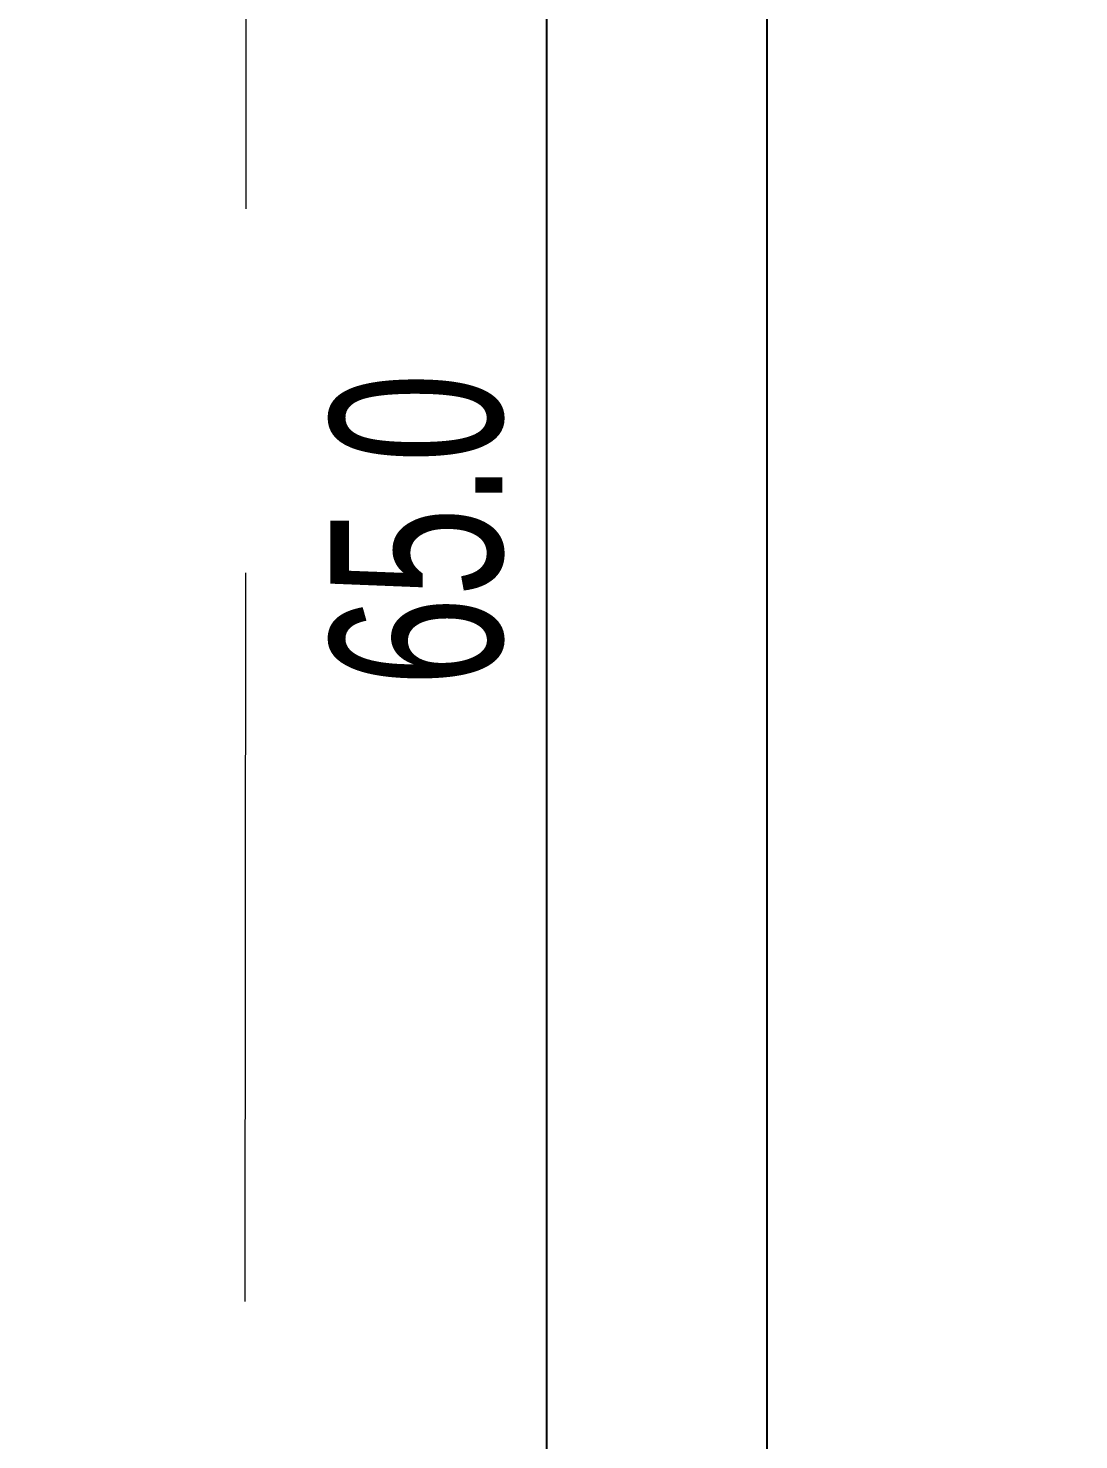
# Model space of a CAD drawing. Header units: inches. Extents: x 4017 to 5703, y -944 to 2840.
# Drawn here: x 4616.02 to 4634.34, y 1270.81 to 1295.42 of the extents above; entities that cross this region are included whole.
import ezdxf

# ---------------------------------------------------------------- set-up
doc = ezdxf.new("R2010")
doc.units = ezdxf.units.IN
doc.header["$MEASUREMENT"] = 0
doc.linetypes.add('DASHED', pattern=[19.05, 12.7, -6.35])
doc.layers.get('0').update_dxf_attribs({"color": 5})
doc.layers.get('DEFPOINTS').update_dxf_attribs({"color": 254})
doc.layers.add('1 - plaster', color=1, linetype='Continuous', lineweight=9)
doc.layers.add('A-dim-work', color=8, linetype='Continuous')
doc.styles.add('hebtovna', font='hebtovna.shx', dxfattribs={"width": 0.7})
doc.dimstyles.new('Copy of gl-D10', dxfattribs={"dimtxt": 2, "dimasz": 1, "dimexe": 1, "dimexo": 1, "dimgap": 1, "dimtad": 0, "dimdec": 1, "dimzin": 0, "dimdsep": 46, "dimtxsty": 'hebtovna', "dimblk": 'OBLIQUE', "dimblk1": 'OBLIQUE', "dimblk2": 'OBLIQUE', "dimcen": 0, "dimdle": 0.5, "dimclrd": 256, "dimclre": 256, "dimclrt": 256, "dimadec": 0, "dimazin": 0, "dimtfac": 0.05, "dimtdec": 1, "dimtix": 1, "dimtmove": 2, "dimatfit": 0, "dimfxl": 1, "dimfxlon": 1, "dimtvp": 0.75, "dimtolj": 1, "dimtzin": 0, "dimarcsym": 0})

# ---------------------------------------------------------------- blocks, each defined once
blk = doc.blocks.new('doorpod')
at = {"layer": '1 - plaster', "linetype": 'DASHED'}
blk.add_lwpolyline([(-1.731, 7.391), (-1.679, 77.9, -0.408271), (71.323, 7.391)], format="xyb", dxfattribs=at)
blk = doc.blocks.new('_Oblique')
at = {"color": 0, "linetype": 'ByBlock', "lineweight": -2}
blk.add_line((-0.5, -0.5), (0.5, 0.5), dxfattribs=at)
blk = doc.blocks.new('*D324')
at = {"layer": 'A-dim-work', "color": 6, "lineweight": -2, "transparency": 16777216}
for p, q in [((4628.908, 1253.681), (4628.908, 1420.673)), ((4627.908, 1420.173), (4629.908, 1420.173)), ((4627.908, 1254.181), (4629.908, 1254.181))]:
    blk.add_line(p, q, dxfattribs=at)
at = {"layer": 'DEFPOINTS', "color": 0, "transparency": 16777216}
for p in [(4620.132, 1420.173), (4628.908, 1420.173), (4616.02, 1254.181)]:
    blk.add_point(p, dxfattribs=at)
at = {"layer": 'A-dim-work', "color": 6, "lineweight": -2, "transparency": 16777216}
for p, rotation in [((4628.908, 1420.173), 90), ((4628.908, 1254.181), 270)]:
    blk.add_blockref('_Oblique', p, dxfattribs=dict(at, rotation=rotation))
at = {"layer": 'A-dim-work', "color": 6, "transparency": 16777216, "insert": (4626.658, 1337.177), "char_height": 3, "attachment_point": 5, "rotation": 90, "style": 'hebtovna'}
blk.add_mtext('\\A1;166.0', dxfattribs=at)
blk = doc.blocks.new('*D386')
at = {"layer": 'A-dim-work', "color": 6, "lineweight": -2, "transparency": 16777216}
for p, q in [((4625.059, 1319.668), (4625.059, 1253.681)), ((4624.059, 1319.168), (4626.059, 1319.168)), ((4624.059, 1254.181), (4626.059, 1254.181))]:
    blk.add_line(p, q, dxfattribs=at)
at = {"layer": 'DEFPOINTS', "color": 0, "transparency": 16777216}
for p in [(4618.384, 1319.168), (4617.523, 1254.181), (4625.059, 1254.181)]:
    blk.add_point(p, dxfattribs=at)
at = {"layer": 'A-dim-work', "color": 6, "lineweight": -2, "transparency": 16777216}
for p, rotation in [((4625.059, 1319.168), 90), ((4625.059, 1254.181), 270)]:
    blk.add_blockref('_Oblique', p, dxfattribs=dict(at, rotation=rotation))
at = {"layer": 'A-dim-work', "color": 6, "transparency": 16777216, "insert": (4622.809, 1286.674), "char_height": 3, "attachment_point": 5, "rotation": 90, "style": 'hebtovna'}
blk.add_mtext('\\A1;65.0', dxfattribs=at)

msp = doc.modelspace()

# ---------------------------------------------------------------- block references
msp.add_blockref('doorpod', (4621.523, 1246.781))

# ---------------------------------------------------------------- dimensions: what is measured, and where the dimension line sits
at = {"layer": 'A-dim-work'}
for base, p1, p2, picture, middle in [((4628.908, 1420.173), (4616.02, 1254.181), (4620.132, 1420.173), '*D324', (4626.658, 1337.177)), ((4625.059, 1254.181), (4618.384, 1319.168), (4617.523, 1254.181), '*D386', (4622.809, 1286.674))]:
    dim = msp.add_linear_dim(base=base, p1=p1, p2=p2, angle=90, dimstyle='Copy of gl-D10', override={"dimtxt": 3, "dimclrd": 6, "dimclre": 6, "dimclrt": 6}, dxfattribs=at)
    dim.commit()
    dim.dimension.update_dxf_attribs({"geometry": picture, "text_midpoint": middle})

doc.saveas('drawing.dxf')
